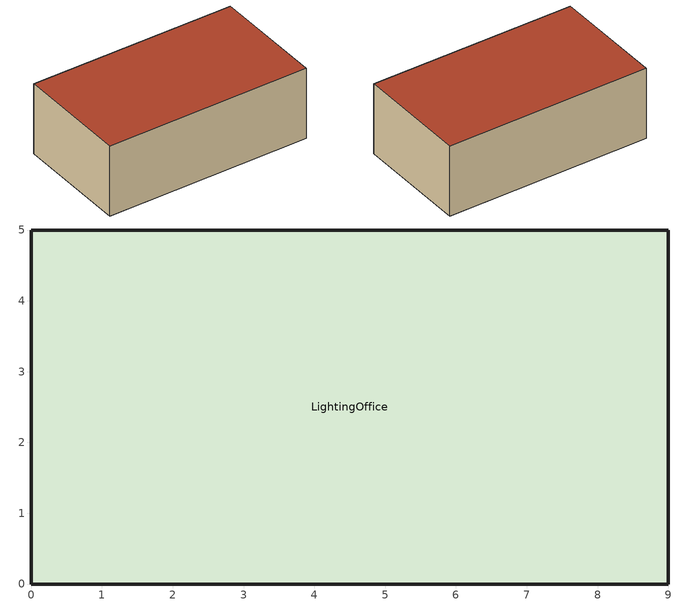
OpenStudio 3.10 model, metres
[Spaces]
LightingOffice
 floor ground: 0,0 9,0 9,5 0,5 z0
 wall outside: 0,0 9,0 9,5 0,5 0,0 z0:3.2
 roof outside: 0,5 9,5 9,0 0,0 z3.2
[BuildingStory]
Ground Story
[Space]
LightingOffice: Building Story=Ground Story; Thermal Zone=LightingOffice Zone
[ThermalZone]
LightingOffice Zone: Use Ideal Air Loads=No
[Sizing:Zone]
LightingOffice Zone: Zone Cooling Design Supply Air Temperature Input Method=SupplyAirTemperature; Zone Cooling Design Supply Air Temperature {C}=14; Zone Cooling Design Supply Air Temperature Difference {deltaC}=11.11; Zone Heating Design Supply Air Temperature Input Method=SupplyAirTemperature; Zone Heating Design Supply Air Temperature {C}=40; Zone Heating Design Supply Air Temperature Difference {deltaC}=11.11; Zone Cooling Design Supply Air Humidity Ratio {kg-H2O/kg-air}=0.0085; Zone Heating Design Supply Air Humidity Ratio {kg-H2O/kg-air}=0.008; Cooling Design Air Flow Method=DesignDay; Heating Design Air Flow Method=DesignDay; Account for Dedicated Outdoor Air System=No; Dedicated Outdoor Air System Control Strategy=NeutralSupplyAir; Dedicated Outdoor Air Low Setpoint Temperature for Design {C}=autosize; Dedicated Outdoor Air High Setpoint Temperature for Design {C}=autosize; Zone Load Sizing Method=Sensible Load Only No Latent Load; Zone Latent Cooling Design Supply Air Humidity Ratio Input Method=HumidityRatioDifference; Zone Cooling Design Supply Air Humidity Ratio Difference {kgWater/kgDryAir}=0.005; Zone Latent Heating Design Supply Air Humidity Ratio Input Method=HumidityRatioDifference; Zone Humidification Design Supply Air Humidity Ratio Difference {kgWater/kgDryAir}=0.005; Sizing Option=Coincident
[Lights:Definition]
LightingOffice Lights Definition: Design Level Calculation Method=Watts/Area; Watts per Space Floor Area {W/m2}=8
[Lights]
LightingOffice Lights: Lights Definition=LightingOffice Lights Definition; Space or SpaceType=LightingOffice; Schedule=LightingOffice Occupied Schedule; Fraction Replaceable=1
[Schedule:Ruleset]
LightingOffice Occupied Schedule: Default Day Schedule=Schedule Day 1
[Schedule:Day]
Schedule Day 1: 8, 0, 0, 18, 0, 1, 24, 0, 0
